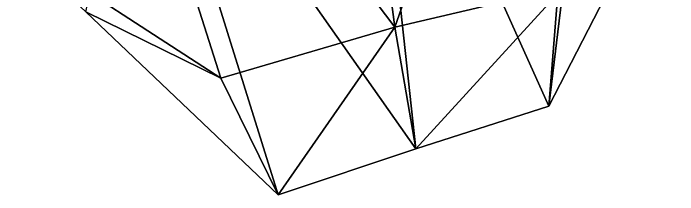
# Model space of a CAD drawing. Extents: x -76 to 76, y -20 to 79.
# Drawn here: x -3.291 to -3.0916, y -14.9508 to -14.8963 of the extents above; entities that cross this region are included whole.
import ezdxf

# ---------------------------------------------------------------- set-up
doc = ezdxf.new("R2010")
doc.units = 0

msp = doc.modelspace()

# ---------------------------------------------------------------- linework, layer by layer
for points in [[(-3.1194, -14.73762, 0.50538), (-3.19625, -14.75005, 0.52239), (-3.17651, -14.90054, 0.32661)], [(-3.12598, -14.88857, 0.31836), (-3.1194, -14.73762, 0.50538), (-3.17651, -14.90054, 0.32661)], [(-3.17651, -14.90054, 0.32661), (-3.19625, -14.75005, 0.52239), (-3.27504, -14.77011, 0.51531)], [(-3.22865, -14.91586, 0.32482), (-3.27504, -14.77011, 0.51531), (-3.29098, -14.87525, 0.3514)], [(-3.22865, -14.91586, 0.32482), (-3.17651, -14.90054, 0.32661), (-3.27504, -14.77011, 0.51531)], [(-3.11926, -14.78658, 0.24692), (-3.13028, -14.92418, 0.19629), (-3.18467, -14.8032, 0.24242)], [(-3.13028, -14.92418, 0.19629), (-3.11926, -14.78658, 0.24692), (-3.09156, -14.84894, 0.26014)], [(-3.25219, -14.82027, 0.24722), (-3.18467, -14.8032, 0.24242), (-3.17016, -14.93703, 0.19596)], [(-3.13028, -14.92418, 0.19629), (-3.17016, -14.93703, 0.19596), (-3.18467, -14.8032, 0.24242)], [(-3.25219, -14.82027, 0.24722), (-3.21151, -14.95079, 0.1988), (-3.2692, -14.89594, 0.26548)], [(-3.21151, -14.95079, 0.1988), (-3.25219, -14.82027, 0.24722), (-3.17016, -14.93703, 0.19596)], [(-3.12598, -14.88857, 0.31836), (-3.13028, -14.92418, 0.19629), (-3.09156, -14.84894, 0.26014)], [(-3.22865, -14.91586, 0.32482), (-3.29098, -14.87525, 0.3514), (-3.2692, -14.89594, 0.26548)], [(-3.12598, -14.88857, 0.31836), (-3.17651, -14.90054, 0.32661), (-3.17016, -14.93703, 0.19596)], [(-3.13028, -14.92418, 0.19629), (-3.12598, -14.88857, 0.31836), (-3.17016, -14.93703, 0.19596)], [(-3.21151, -14.95079, 0.1988), (-3.22865, -14.91586, 0.32482), (-3.2692, -14.89594, 0.26548)], [(-3.22865, -14.91586, 0.32482), (-3.21151, -14.95079, 0.1988), (-3.17651, -14.90054, 0.32661)], [(-3.21151, -14.95079, 0.1988), (-3.17016, -14.93703, 0.19596), (-3.17651, -14.90054, 0.32661)]]:
    msp.add_3dface(points)

doc.saveas('drawing.dxf')
